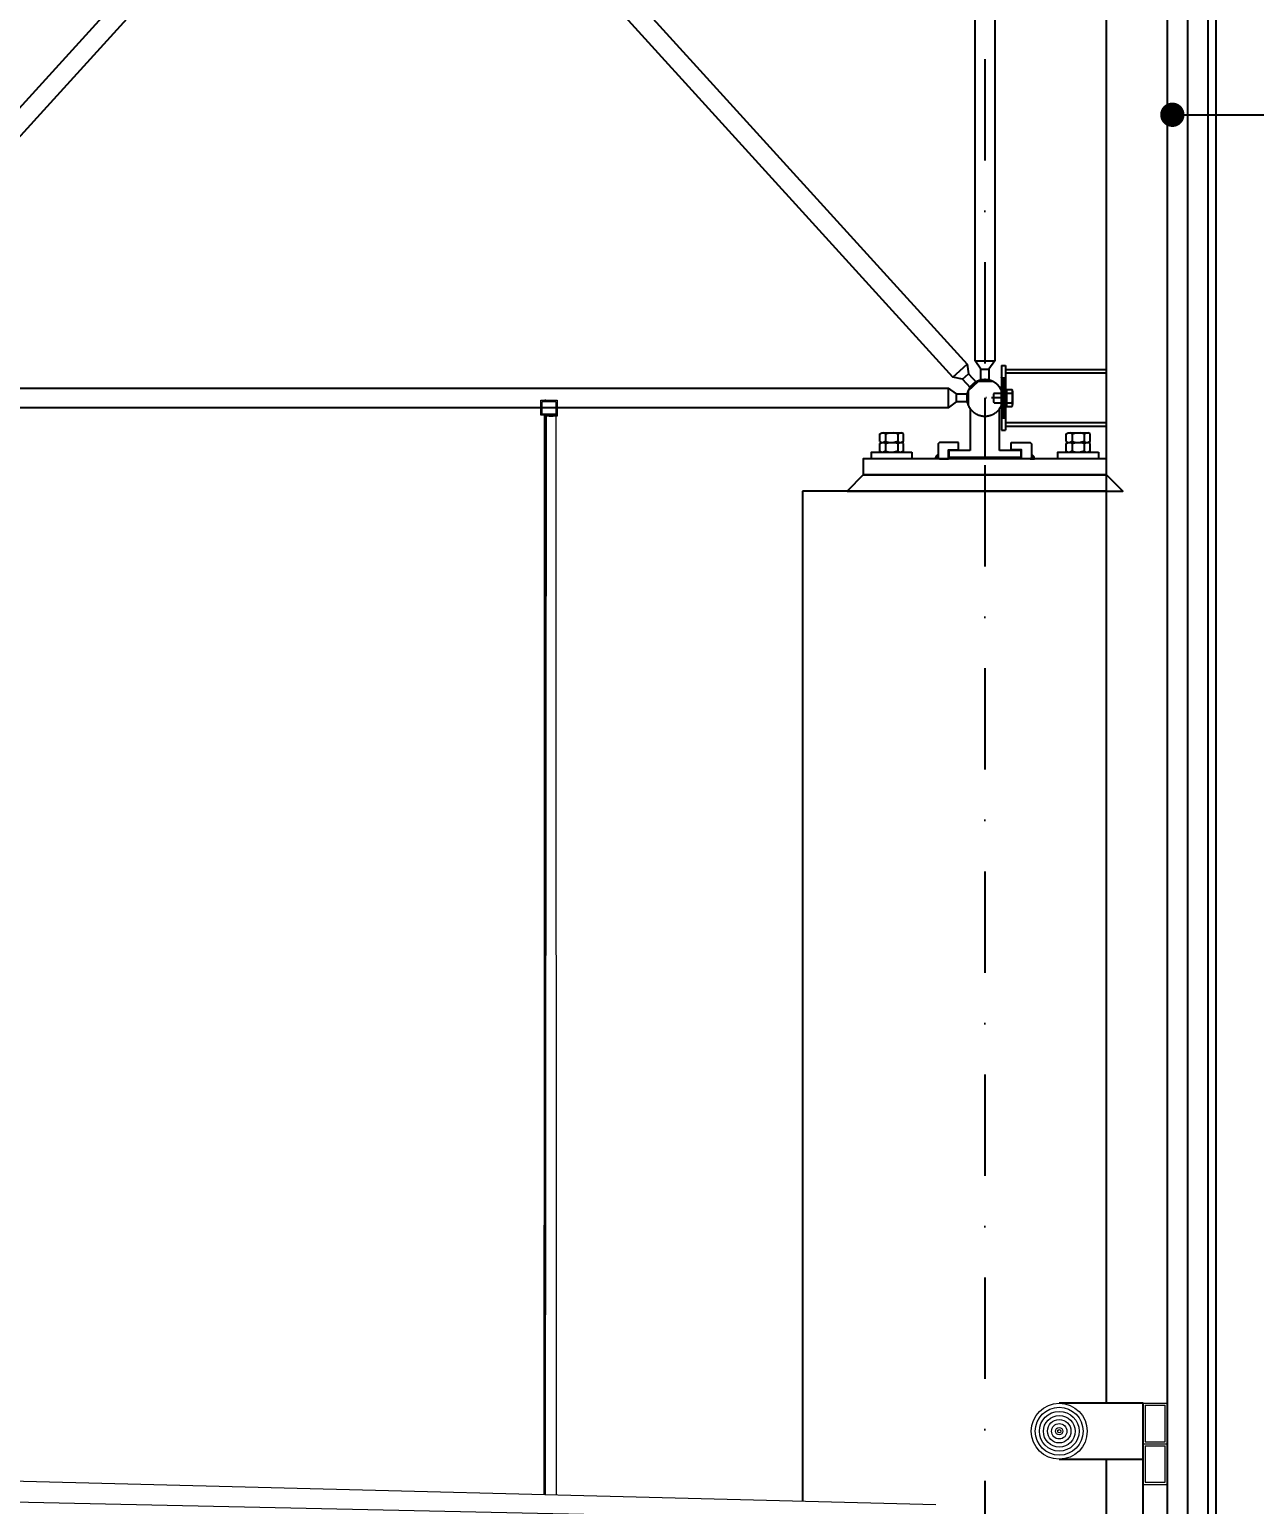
# Model space of a CAD drawing. Header units: centimetres. Extents: x 77182 to 116086, y 20619 to 33555.
# Drawn here: x 111829 to 112131.2, y 22290.4 to 22654.3 of the extents above; entities that cross this region are included whole.
import ezdxf
from ezdxf import colors
from ezdxf.entities.mleader import LeaderData, LeaderLine
from ezdxf.math import Vec2, Vec3

# ---------------------------------------------------------------- set-up
doc = ezdxf.new("R2010")
doc.units = ezdxf.units.CM
doc.header["$LTSCALE"] = 100
doc.linetypes.add('DASHDOT2', pattern=[0.5, 0.25, -0.125, 0, -0.125])
for name, color, linetype in [('A-ANNO-DIMS', 187, 'Continuous'), ('A-ANNO-GRID', 155, 'DASHDOT2'), ('A-DOOR', 193, 'Continuous'), ('A-ELEV-01', 255, 'Continuous'), ('A-ELEV-02', 253, 'Continuous'), ('A-WALL-INSL', 249, 'Continuous'), ('A-WALL-SNWPNL', 200, 'Continuous'), ('S-STEL', 3, 'Continuous')]:
    doc.layers.add(name, color=color, linetype=linetype)
doc.layers.add('cephetutucu', color=8, linetype='Continuous', lineweight=25)
doc.styles.add('Fields_100', font='act_simplex.shx', dxfattribs={"width": 0.8, "height": 20})
doc.linetypes.add('BATTING', pattern='A,0.00254,-2.54,[134,ltypeshp.shx,S=2.54,R=0,X=-2.54,Y=0],-5.08,[134,ltypeshp.shx,S=2.54,R=180,X=2.54,Y=0],-2.54', length=10.16254)
doc.dimstyles.new('FIELDS_100', dxfattribs={"dimscale": 0, "dimtxt": 20, "dimasz": 5, "dimexe": 5, "dimexo": 5, "dimgap": 5, "dimtad": 0, "dimdec": 0, "dimzin": 0, "dimdsep": 46, "dimtxsty": 'Fields_100', "dimblk": 'DOT', "dimcen": 0.09, "dimclrt": 50, "dimadec": 0, "dimazin": 0, "dimtfac": 1, "dimtdec": 0, "dimtix": 1, "dimtofl": 0, "dimtmove": 1, "dimatfit": 3, "dimfxl": 5, "dimfxlon": 1, "dimtolj": 1, "dimtzin": 0, "dimarcsym": 0})
pattern_1 = [(225, (292.73155, 1032.0001), (0.088388348, -0.088388348), [])]

# ---------------------------------------------------------------- blocks, each defined once
blk = doc.blocks.new('A$C9ce80890')
at = {"layer": 'cephetutucu'}
h = blk.add_hatch(dxfattribs=at)
h.set_pattern_fill('ANSI31', color=256, angle=180)
h.set_pattern_definition(pattern_1)
h.paths.add_polyline_path([(41, 68), (51, 68), (51, 80), (41, 80)])
h.paths.add_polyline_path([(41, 30), (51, 30), (51, 68), (41, 68)])
h.paths.add_polyline_path([(41, 80), (51, 80), (51, 92), (41, 92)])
h.paths.add_polyline_path([(41, 92), (51, 92), (51, 130), (41, 130)])
h = blk.add_hatch(dxfattribs=at)
h.set_pattern_fill('ANSI31', color=256, angle=180)
h.set_pattern_definition(pattern_1)
h.paths.add_polyline_path([(41, 68), (51, 68), (51, 80), (41, 80)])
h.paths.add_polyline_path([(41, 67), (51, 67), (51, 68), (41, 68)])
h.paths.add_polyline_path([(41, 80), (51, 80), (51, 92), (41, 92)])
h.paths.add_polyline_path([(41, 92), (51, 92), (51, 93), (41, 93)])
for p, q in [((41, 160), (51, 160)), ((41, 160), (41, 0)), ((51, 160), (51, 0)), ((51, 150), (300, 150)), ((300, 141.2), (51, 141.2)), ((23, 92), (21, 90)), ((21, 90), (21, 70)), ((23, 92), (68, 92)), ((41, 55), (41, 105)), ((41, 101.8), (41, 58.2)), ((41, 98.5), (41, 61.5)), ((41, 93), (51, 93)), ((51, 102), (53, 102)), ((51, 58), (51, 102)), ((53, 102), (53, 58)), ((53, 101), (67, 101)), ((53, 101), (53, 59)), ((68, 96.5), (68, 63.5)), ((23, 68), (21, 70)), ((23, 68), (67, 68)), ((41, 67), (51, 67)), ((51, 58), (53, 58)), ((53, 59), (67, 59)), ((68, 68), (68, 63.5)), ((41, 0), (51, 0)), ((300, 18.8), (51, 18.8)), ((51, 10), (300, 10))]:
    blk.add_line(p, q, dxfattribs=at)
at = {"layer": 'cephetutucu', "linetype": 'DASHDOT2'}
blk.add_line((41, 80), (0, 80), dxfattribs=at)
at = {"layer": 'cephetutucu'}
for centre, radius, start, end in [((57.4, 96.5), 10.6, 334.9424, 25.0576), ((-4.5, 80), 72.5, 350.4727, 9.5273), ((57.4, 63.5), 10.6, 334.9424, 25.0576)]:
    blk.add_arc(centre, radius, start, end, dxfattribs=at)
blk = doc.blocks.new('SOMUN')
for p, q in [((-9.8, 7.1), (-8.2, 8)), ((-9.8, 0.9), (-9.8, 7.1)), ((-9.8, 0.9), (-8.2, 0)), ((-8.2, 8), (-5, 8)), ((-8.2, 0), (-5, 0)), ((-5, 7.1), (-6.6, 8)), ((-5, 0.9), (-6.6, 0)), ((-5, 8), (5, 8)), ((-5, 7.1), (-1.7, 8)), ((-5, 7.1), (-5, 0.9)), ((-5, 0.9), (-1.7, 0)), ((-5, 0), (5, 0)), ((5, 7.1), (1.7, 8)), ((5, 0.9), (1.7, 0)), ((5, 8), (8.2, 8)), ((5, 7.1), (6.6, 8)), ((5, 7.1), (5, 0.9)), ((5, 0.9), (6.6, 0)), ((5, 0), (8.2, 0)), ((9.8, 7.1), (8.2, 8)), ((9.8, 0.9), (8.2, 0)), ((9.8, 0.9), (9.8, 7.1))]:
    blk.add_line(p, q)
blk = doc.blocks.new('_Dot')
at = {"color": 0, "linetype": 'ByBlock', "lineweight": -2}
blk.add_line((-0.5, 0), (-1, 0), dxfattribs=at)
at = {"color": 0, "linetype": 'ByBlock', "const_width": 0.5}
blk.add_lwpolyline([(-0.25, 0, 1), (0.25, 0, 1)], format="xyb", close=True, dxfattribs=at)
blk = doc.blocks.new('*D21')
at = {"layer": 'A-ANNO-DIMS', "color": 0, "lineweight": -2, "transparency": 16777216}
for p, q in [((110264.7, 23343.48), (110264.7, 23353.48)), ((112064.7, 23343.48), (112064.7, 23353.48)), ((110269.7, 23348.48), (111133.03, 23348.48)), ((112059.7, 23348.48), (111196.36, 23348.48))]:
    blk.add_line(p, q, dxfattribs=at)
at = {"layer": 'DEFPOINTS', "color": 0, "transparency": 16777216}
for p in [(112064.7, 23348.48), (110264.7, 22503.48), (112064.7, 22503.48)]:
    blk.add_point(p, dxfattribs=at)
at = {"layer": 'A-ANNO-DIMS', "color": 0, "lineweight": -2, "transparency": 16777216, "xscale": 5, "yscale": 5, "zscale": 5, "rotation": 180}
blk.add_blockref('_Dot', (110264.7, 23348.48), dxfattribs=at)
at = {"layer": 'A-ANNO-DIMS', "color": 0, "lineweight": -2, "transparency": 16777216, "xscale": 5, "yscale": 5, "zscale": 5}
blk.add_blockref('_Dot', (112064.7, 23348.48), dxfattribs=at)
at = {"layer": 'A-ANNO-DIMS', "color": 50, "transparency": 16777216, "insert": (111164.7, 23348.48), "char_height": 20, "attachment_point": 5, "style": 'Fields_100'}
blk.add_mtext('\\A1;1800', dxfattribs=at)

msp = doc.modelspace()

# ---------------------------------------------------------------- hatches: boundary and pattern name
at = {"layer": 'A-ELEV-02'}
for points in [[(112053.2, 22548.69), (112053.5, 22548.39), (112052.5, 22548.39), (112052.5, 22548.42), (112052.5, 22548.45), (112052.5, 22548.49), (112052.51, 22548.52), (112052.51, 22548.56), (112052.52, 22548.59), (112052.53, 22548.62), (112052.53, 22548.66), (112052.54, 22548.69), (112052.56, 22548.72), (112052.57, 22548.75), (112052.58, 22548.79), (112052.59, 22548.82), (112052.61, 22548.85), (112052.63, 22548.88), (112052.64, 22548.91), (112052.66, 22548.94), (112052.68, 22548.96), (112052.7, 22548.99), (112052.72, 22549.02), (112052.74, 22549.04), (112052.77, 22549.07), (112052.79, 22549.09), (112052.82, 22549.12), (112052.84, 22549.14), (112052.87, 22549.16), (112052.89, 22549.18), (112052.92, 22549.2), (112052.95, 22549.22), (112052.98, 22549.24), (112053.01, 22549.26), (112053.04, 22549.28), (112053.07, 22549.29), (112053.1, 22549.3), (112053.13, 22549.32), (112053.17, 22549.33), (112053.2, 22549.34)], [(112076.2, 22548.69), (112075.9, 22548.39), (112076.9, 22548.39), (112076.9, 22548.42), (112076.9, 22548.45), (112076.89, 22548.49), (112076.89, 22548.52), (112076.88, 22548.56), (112076.88, 22548.59), (112076.87, 22548.62), (112076.86, 22548.66), (112076.85, 22548.69), (112076.84, 22548.72), (112076.83, 22548.75), (112076.81, 22548.79), (112076.8, 22548.82), (112076.78, 22548.85), (112076.77, 22548.88), (112076.75, 22548.91), (112076.73, 22548.94), (112076.71, 22548.96), (112076.69, 22548.99), (112076.67, 22549.02), (112076.65, 22549.04), (112076.63, 22549.07), (112076.6, 22549.09), (112076.58, 22549.12), (112076.55, 22549.14), (112076.53, 22549.16), (112076.5, 22549.18), (112076.47, 22549.2), (112076.44, 22549.22), (112076.42, 22549.24), (112076.39, 22549.26), (112076.36, 22549.28), (112076.32, 22549.29), (112076.29, 22549.3), (112076.26, 22549.32), (112076.23, 22549.33), (112076.2, 22549.34)]]:
    msp.add_hatch(color=256, dxfattribs=at).paths.add_polyline_path(points, flags=0)

# ---------------------------------------------------------------- linework, layer by layer
for points in [[(112034.7, 22544.39), (112094.7, 22544.39), (112094.7, 22548.39), (112034.7, 22548.39)], [(112030.7, 22540.39), (112098.7, 22540.39), (112094.7, 22544.39), (112034.7, 22544.39)]]:
    msp.add_lwpolyline(points, close=True)
at = {"elevation": 0}
for points in [[(112046.7, 22549.99), (112046.7, 22548.39), (112036.7, 22548.39), (112036.7, 22549.99), (112046.7, 22549.99)], [(112092.7, 22549.99), (112092.7, 22548.39), (112082.7, 22548.39), (112082.7, 22549.99), (112092.7, 22549.99)]]:
    msp.add_lwpolyline(points, dxfattribs=at)
at = {"layer": 'A-ANNO-GRID'}
msp.add_lwpolyline([(112064.7, 23398.48), (112064.7, 21665.39)], dxfattribs=at)
at = {"layer": 'A-DOOR', "lineweight": 0}
for p, q in [((111749.16, 22298.17), (112052.6, 22290.41)), ((111749.16, 22292.67), (112057.08, 22286.04))]:
    msp.add_line(p, q, dxfattribs=at)
for radius in [6.9, 5.9, 4.9, 3.9, 2.9, 1.9, 0.902, 0.402]:
    msp.add_circle((112083.03, 22308.48), radius, dxfattribs=at)
at = {"layer": 'A-ELEV-01'}
for p, q in [((112119.7, 22840.39), (112119.7, 22285.88)), ((112094.7, 22315.38), (112094.7, 22786.99)), ((112094.7, 22243.77), (112094.7, 22301.57)), ((112103.7, 22275.39), (112103.7, 22295.38)), ((112109.7, 22275.39), (112109.7, 22295.38))]:
    msp.add_line(p, q, dxfattribs=at)
at = {"layer": 'A-ELEV-01', "lineweight": 0}
for p, q in [((111956.37, 22562.81), (111956.17, 22562.81)), ((111955.99, 22292.88), (111956.17, 22558.72)), ((111956.17, 22557.41), (111956.17, 22553.31)), ((111956.57, 22559.11), (111959.17, 22559.11)), ((111959.17, 22558.91), (111956.57, 22558.91)), ((111959.17, 22559.11), (111959.17, 22558.91))]:
    msp.add_line(p, q, dxfattribs=at)
at = {"layer": 'A-ELEV-01', "linetype": 'Continuous'}
for p, q in [((111956.37, 22558.71), (111956.14, 22292.88)), ((112103.7, 22315.38), (112083.03, 22315.38)), ((112083.03, 22301.57), (112103.7, 22301.57))]:
    msp.add_line(p, q, dxfattribs=at)
at = {"layer": 'A-ELEV-01', "lineweight": 0}
for points in [[(111959.17, 22559.11), (111955.17, 22559.11), (111955.17, 22562.81), (111959.17, 22562.81)], [(111958.87, 22559.41), (111955.47, 22559.41), (111955.47, 22562.51), (111958.87, 22562.51)], [(111956.17, 22557.13), (111956.17, 22558.13), (111956.37, 22558.13), (111956.37, 22557.13)], [(111958.17, 22559.11), (111957.17, 22559.11), (111957.17, 22558.91), (111958.17, 22558.91)]]:
    msp.add_lwpolyline(points, close=True, dxfattribs=at)
for points in [[(111955.96, 22559.41), (111956.01, 22315.38)], [(111959.02, 22292.8), (111958.96, 22559.11)]]:
    msp.add_lwpolyline(points, dxfattribs=at)
at = {"layer": 'A-ELEV-01'}
for points in [[(112019.7, 22540.39), (112019.7, 22291.25)], [(112094.7, 22540.39), (112019.7, 22540.39)]]:
    msp.add_lwpolyline(points, dxfattribs=at)
at = {"layer": 'A-ELEV-01', "lineweight": 0}
for radius in [0.4, 0.2]:
    msp.add_arc((111956.57, 22558.71), radius, 90, 180, dxfattribs=at)
at = {"layer": 'A-ELEV-02'}
for points in [[(111766.72, 22567.09), (111768.73, 22569.31), (111769.03, 22571.74), (111906.79, 22723.28), (111909.18, 22723.81), (111911.2, 22726.03), (111912.68, 22724.68), (111910.66, 22722.46), (111910.36, 22720.03), (111772.61, 22568.5), (111770.21, 22567.97), (111768.2, 22565.75)], [(112061.2, 22565.75), (112059.18, 22567.97), (112056.79, 22568.5), (111919.03, 22720.03), (111918.73, 22722.46), (111916.72, 22724.68), (111918.2, 22726.03), (111920.21, 22723.81), (111922.61, 22723.28), (112060.36, 22571.74), (112060.66, 22569.31), (112062.68, 22567.09)], [(112069.2, 22563.39), (112069.2, 22563.49), (112069.19, 22563.59), (112069.19, 22563.69), (112069.18, 22563.79), (112069.17, 22563.89), (112069.16, 22564), (112069.14, 22564.1), (112069.12, 22564.21), (112069.1, 22564.31), (112069.08, 22564.41), (112069.05, 22564.52), (112069.02, 22564.62), (112068.99, 22564.73), (112068.96, 22564.83), (112068.92, 22564.94), (112068.88, 22565.04), (112068.84, 22565.15), (112068.79, 22565.25), (112068.75, 22565.35), (112068.69, 22565.45), (112068.64, 22565.55), (112068.58, 22565.65), (112068.53, 22565.75), (112068.46, 22565.85), (112068.4, 22565.94), (112068.33, 22566.04), (112068.26, 22566.13), (112068.19, 22566.22), (112068.12, 22566.31), (112068.04, 22566.4), (112067.96, 22566.49), (112067.88, 22566.57), (112067.8, 22566.65), (112067.71, 22566.73), (112067.62, 22566.81), (112067.53, 22566.88), (112067.44, 22566.95), (112067.35, 22567.02), (112067.26, 22567.09), (112067.16, 22567.15), (112067.06, 22567.21), (112066.96, 22567.27), (112066.86, 22567.33), (112066.76, 22567.38), (112066.66, 22567.43), (112066.56, 22567.48), (112066.46, 22567.53), (112066.35, 22567.57), (112066.25, 22567.61), (112066.15, 22567.65), (112066.04, 22567.68), (112065.94, 22567.71), (112065.83, 22567.74), (112065.73, 22567.77), (112065.62, 22567.79), (112065.52, 22567.81), (112065.41, 22567.83), (112065.31, 22567.84), (112065.2, 22567.86), (112065.1, 22567.87), (112065, 22567.88), (112064.9, 22567.88), (112064.8, 22567.89), (112064.7, 22567.89), (112064.6, 22567.89), (112064.5, 22567.88), (112064.4, 22567.88), (112064.29, 22567.87), (112064.19, 22567.86), (112064.09, 22567.84), (112063.98, 22567.83), (112063.88, 22567.81), (112063.77, 22567.79), (112063.67, 22567.77), (112063.56, 22567.74), (112063.46, 22567.71), (112063.35, 22567.68), (112063.25, 22567.65), (112063.15, 22567.61), (112063.04, 22567.57), (112062.94, 22567.53), (112062.83, 22567.48), (112062.73, 22567.43), (112062.63, 22567.38), (112062.53, 22567.33), (112062.43, 22567.27), (112062.33, 22567.21), (112062.24, 22567.15), (112062.14, 22567.09), (112062.04, 22567.02), (112061.95, 22566.95), (112061.86, 22566.88), (112061.77, 22566.81), (112061.68, 22566.73), (112061.6, 22566.65), (112061.52, 22566.57), (112061.43, 22566.49), (112061.36, 22566.4), (112061.28, 22566.31), (112061.2, 22566.22), (112061.13, 22566.13), (112061.06, 22566.04), (112061, 22565.94), (112060.93, 22565.85), (112060.87, 22565.75), (112060.81, 22565.65), (112060.75, 22565.55), (112060.7, 22565.45), (112060.65, 22565.35), (112060.6, 22565.25), (112060.56, 22565.15), (112060.51, 22565.04), (112060.47, 22564.94), (112060.44, 22564.83), (112060.4, 22564.73), (112060.37, 22564.62), (112060.34, 22564.52), (112060.32, 22564.41), (112060.29, 22564.31), (112060.27, 22564.21), (112060.25, 22564.1), (112060.24, 22564), (112060.23, 22563.89), (112060.22, 22563.79), (112060.21, 22563.69), (112060.2, 22563.59), (112060.2, 22563.49), (112060.2, 22563.39), (112060.2, 22563.29), (112060.2, 22563.19), (112060.21, 22563.08), (112060.22, 22562.98), (112060.23, 22562.88), (112060.24, 22562.78), (112060.25, 22562.67), (112060.27, 22562.57), (112060.29, 22562.46), (112060.32, 22562.36), (112060.34, 22562.25), (112060.37, 22562.15), (112060.4, 22562.04), (112060.44, 22561.94), (112060.47, 22561.83), (112060.51, 22561.73), (112060.56, 22561.63), (112060.6, 22561.52), (112060.65, 22561.42), (112060.7, 22561.32), (112060.75, 22561.22), (112060.81, 22561.12), (112060.87, 22561.02), (112060.93, 22560.92), (112061, 22560.83), (112061.06, 22560.73), (112061.13, 22560.64), (112061.2, 22560.55), (112061.28, 22560.46), (112061.36, 22560.37), (112061.43, 22560.29), (112061.52, 22560.2), (112061.6, 22560.12), (112061.68, 22560.04), (112061.77, 22559.97), (112061.86, 22559.89), (112061.95, 22559.82), (112062.04, 22559.75), (112062.14, 22559.68), (112062.24, 22559.62), (112062.33, 22559.56), (112062.43, 22559.5), (112062.53, 22559.44), (112062.63, 22559.39), (112062.73, 22559.34), (112062.83, 22559.29), (112062.94, 22559.25), (112063.04, 22559.2), (112063.15, 22559.16), (112063.25, 22559.13), (112063.35, 22559.09), (112063.46, 22559.06), (112063.56, 22559.03), (112063.67, 22559.01), (112063.77, 22558.98), (112063.88, 22558.96), (112063.98, 22558.94), (112064.09, 22558.93), (112064.19, 22558.92), (112064.29, 22558.9), (112064.4, 22558.9), (112064.5, 22558.89), (112064.6, 22558.89), (112064.7, 22558.89), (112064.8, 22558.89), (112064.9, 22558.89), (112065, 22558.9), (112065.1, 22558.9), (112065.2, 22558.92), (112065.31, 22558.93), (112065.41, 22558.94), (112065.52, 22558.96), (112065.62, 22558.98), (112065.73, 22559.01), (112065.83, 22559.03), (112065.94, 22559.06), (112066.04, 22559.09), (112066.15, 22559.13), (112066.25, 22559.16), (112066.35, 22559.2), (112066.46, 22559.25), (112066.56, 22559.29), (112066.66, 22559.34), (112066.76, 22559.39), (112066.86, 22559.44), (112066.96, 22559.5), (112067.06, 22559.56), (112067.16, 22559.62), (112067.26, 22559.68), (112067.35, 22559.75), (112067.44, 22559.82), (112067.53, 22559.89), (112067.62, 22559.97), (112067.71, 22560.04), (112067.8, 22560.12), (112067.88, 22560.2), (112067.96, 22560.29), (112068.04, 22560.37), (112068.12, 22560.46), (112068.19, 22560.55), (112068.26, 22560.64), (112068.33, 22560.73), (112068.4, 22560.83), (112068.46, 22560.92), (112068.53, 22561.02), (112068.58, 22561.12), (112068.64, 22561.22), (112068.69, 22561.32), (112068.75, 22561.42), (112068.79, 22561.52), (112068.84, 22561.63), (112068.88, 22561.73), (112068.92, 22561.83), (112068.96, 22561.94), (112068.99, 22562.04), (112069.02, 22562.15), (112069.05, 22562.25), (112069.08, 22562.36), (112069.1, 22562.46), (112069.12, 22562.57), (112069.14, 22562.67), (112069.16, 22562.78), (112069.17, 22562.88), (112069.18, 22562.98), (112069.19, 22563.08), (112069.19, 22563.19), (112069.2, 22563.29)], [(112058.2, 22552.39), (112053.5, 22552.39), (112053.2, 22552.09), (112053.2, 22548.69), (112053.5, 22548.39), (112055.7, 22548.39), (112055.7, 22550.59), (112058.2, 22550.59)], [(112071.2, 22552.39), (112075.9, 22552.39), (112076.2, 22552.09), (112076.2, 22548.69), (112075.9, 22548.39), (112073.7, 22548.39), (112073.7, 22550.59), (112071.2, 22550.59)]]:
    msp.add_lwpolyline(points, close=True, dxfattribs=at)
for points in [[(112063.7, 22567.49), (112063.7, 22570.49), (112062.28, 22572.49), (112062.28, 22719.29), (112063.7, 22721.29), (112063.7, 22724.29)], [(112065.7, 22724.29), (112065.7, 22721.29), (112067.11, 22719.29), (112067.11, 22572.49), (112065.7, 22570.49), (112065.7, 22567.49)], [(112056.79, 22568.5), (112060.36, 22571.74)], [(112062.28, 22572.49), (112067.11, 22572.49)], [(112063.7, 22570.49), (112065.7, 22570.49)], [(112059.18, 22567.97), (112060.66, 22569.31)], [(112068.3, 22560.69), (112068.38, 22560.81), (112068.47, 22560.93), (112068.55, 22561.06), (112068.63, 22561.19), (112068.7, 22561.33), (112068.77, 22561.46), (112068.83, 22561.61), (112068.89, 22561.75), (112068.94, 22561.9), (112068.97, 22561.97), (112068.99, 22562.05), (112069.02, 22562.12), (112069.04, 22562.2), (112069.06, 22562.28), (112069.08, 22562.35), (112069.09, 22562.43), (112069.11, 22562.51), (112069.13, 22562.59), (112069.14, 22562.67), (112069.15, 22562.74), (112069.16, 22562.82), (112069.17, 22562.9), (112069.18, 22562.98), (112069.19, 22563.06), (112069.19, 22563.14), (112069.19, 22563.22), (112069.2, 22563.3), (112069.2, 22563.38), (112069.2, 22563.46), (112069.19, 22563.54), (112069.19, 22563.62), (112069.19, 22563.7), (112069.18, 22563.78), (112069.17, 22563.86), (112069.16, 22563.94), (112069.15, 22564.01), (112069.14, 22564.09), (112069.11, 22564.25), (112069.08, 22564.4), (112069.04, 22564.55), (112069, 22564.7), (112068.95, 22564.84), (112068.9, 22564.99), (112068.85, 22565.13), (112068.79, 22565.27), (112068.72, 22565.4), (112068.65, 22565.53), (112068.58, 22565.66), (112068.5, 22565.79), (112068.42, 22565.92), (112068.33, 22566.04), (112068.24, 22566.17), (112068.14, 22566.29), (112068.04, 22566.4), (112067.93, 22566.52), (112067.87, 22566.58), (112067.82, 22566.63), (112067.76, 22566.68), (112067.7, 22566.74), (112067.64, 22566.79), (112067.58, 22566.84), (112067.52, 22566.89), (112067.46, 22566.94), (112067.39, 22566.99), (112067.33, 22567.04), (112067.26, 22567.08), (112067.2, 22567.13), (112067.13, 22567.17), (112067.06, 22567.21), (112066.99, 22567.26), (112066.93, 22567.3), (112066.86, 22567.34), (112066.79, 22567.37), (112066.71, 22567.41), (112066.64, 22567.44), (112066.57, 22567.48), (112066.5, 22567.51), (112066.43, 22567.54), (112066.35, 22567.57), (112066.28, 22567.6), (112066.2, 22567.63), (112066.13, 22567.65), (112066.05, 22567.68), (112065.9, 22567.72), (112065.75, 22567.76), (112065.6, 22567.79), (112065.45, 22567.82), (112065.3, 22567.85), (112065.15, 22567.86), (112065, 22567.88), (112064.85, 22567.88), (112064.7, 22567.89), (112064.55, 22567.88), (112064.4, 22567.88), (112064.25, 22567.86), (112064.1, 22567.85), (112063.95, 22567.82), (112063.79, 22567.79), (112063.64, 22567.76), (112063.49, 22567.72), (112063.34, 22567.68), (112063.27, 22567.65), (112063.19, 22567.63), (112063.12, 22567.6), (112063.04, 22567.57), (112062.97, 22567.54), (112062.9, 22567.51), (112062.82, 22567.48), (112062.75, 22567.44), (112062.68, 22567.41), (112062.61, 22567.37), (112062.54, 22567.34), (112062.47, 22567.3), (112062.4, 22567.26), (112062.33, 22567.21), (112062.26, 22567.17), (112062.2, 22567.13), (112062.13, 22567.08), (112062.07, 22567.04), (112062, 22566.99), (112061.94, 22566.94), (112061.88, 22566.89), (112061.81, 22566.84), (112061.75, 22566.79), (112061.69, 22566.74), (112061.64, 22566.68), (112061.58, 22566.63), (112061.52, 22566.58), (112061.47, 22566.52), (112061.36, 22566.4), (112061.26, 22566.29), (112061.16, 22566.17), (112061.07, 22566.04), (112060.98, 22565.92), (112060.89, 22565.79), (112060.81, 22565.66), (112060.74, 22565.53), (112060.67, 22565.4), (112060.61, 22565.27), (112060.55, 22565.13), (112060.49, 22564.99), (112060.44, 22564.84), (112060.39, 22564.7), (112060.35, 22564.55), (112060.31, 22564.4), (112060.28, 22564.25), (112060.25, 22564.09), (112060.24, 22564.01), (112060.23, 22563.94), (112060.22, 22563.86), (112060.21, 22563.78), (112060.21, 22563.7), (112060.2, 22563.62), (112060.2, 22563.54), (112060.2, 22563.46), (112060.2, 22563.38), (112060.2, 22563.3), (112060.2, 22563.22), (112060.2, 22563.14), (112060.21, 22563.06), (112060.22, 22562.98), (112060.22, 22562.9), (112060.23, 22562.82), (112060.24, 22562.74), (112060.26, 22562.67), (112060.27, 22562.59), (112060.28, 22562.51), (112060.3, 22562.43), (112060.32, 22562.35), (112060.34, 22562.28), (112060.36, 22562.2), (112060.38, 22562.12), (112060.4, 22562.05), (112060.43, 22561.97), (112060.45, 22561.9), (112060.51, 22561.75), (112060.56, 22561.61), (112060.63, 22561.46), (112060.7, 22561.33), (112060.77, 22561.19), (112060.85, 22561.06), (112060.93, 22560.93), (112061.01, 22560.81), (112061.1, 22560.69)], [(112060.57, 22565.17), (112063.31, 22567.67)], [(112062.84, 22567.49), (112066.55, 22567.49)], [(111768.8, 22564.39), (111771.8, 22564.39), (111773.8, 22565.8), (112055.6, 22565.8), (112057.6, 22564.39), (112060.6, 22564.39)], [(112055.6, 22565.8), (112055.6, 22560.97)], [(112057.6, 22564.39), (112057.6, 22562.39)], [(112060.6, 22565.24), (112060.6, 22561.53)], [(112064.7, 22563.39), (112064.7, 22548.39)], [(112060.6, 22562.39), (112057.6, 22562.39), (112055.6, 22560.97), (111773.8, 22560.97), (111771.8, 22562.39), (111768.8, 22562.39)], [(112061.1, 22560.69), (112061.1, 22550.39)], [(112068.3, 22550.39), (112068.3, 22560.69)], [(112053.2, 22549.34), (112053.18, 22549.33), (112053.16, 22549.33), (112053.14, 22549.32), (112053.13, 22549.32), (112053.11, 22549.31), (112053.09, 22549.3), (112053.07, 22549.29), (112053.06, 22549.28), (112053.04, 22549.28), (112053.02, 22549.27), (112053.01, 22549.26), (112052.99, 22549.25), (112052.97, 22549.24), (112052.96, 22549.23), (112052.94, 22549.22), (112052.92, 22549.2), (112052.91, 22549.19), (112052.89, 22549.18), (112052.87, 22549.17), (112052.86, 22549.16), (112052.84, 22549.14), (112052.83, 22549.13), (112052.81, 22549.12), (112052.8, 22549.1), (112052.78, 22549.09), (112052.77, 22549.07), (112052.76, 22549.06), (112052.74, 22549.04), (112052.73, 22549.03), (112052.72, 22549.01), (112052.7, 22548.99), (112052.69, 22548.98), (112052.68, 22548.96), (112052.67, 22548.94), (112052.66, 22548.93), (112052.65, 22548.91), (112052.64, 22548.89), (112052.62, 22548.88), (112052.62, 22548.86), (112052.61, 22548.84), (112052.6, 22548.82), (112052.59, 22548.8), (112052.58, 22548.78), (112052.57, 22548.77), (112052.56, 22548.75), (112052.56, 22548.73), (112052.55, 22548.71), (112052.54, 22548.69), (112052.54, 22548.67), (112052.53, 22548.65), (112052.53, 22548.63), (112052.52, 22548.61), (112052.52, 22548.59), (112052.52, 22548.58), (112052.51, 22548.56), (112052.51, 22548.54), (112052.51, 22548.52), (112052.5, 22548.5), (112052.5, 22548.48), (112052.5, 22548.46), (112052.5, 22548.44), (112052.5, 22548.42), (112052.5, 22548.41), (112052.5, 22548.39)], [(112053.5, 22548.39), (112052.5, 22548.39)], [(112053.5, 22548.39), (112053.2, 22548.69)], [(112061.1, 22550.39), (112055.8, 22550.39)], [(112055.8, 22550.39), (112055.8, 22548.79)], [(112055.8, 22548.79), (112073.6, 22548.79)], [(112056, 22548.39), (112056, 22548.59)], [(112056, 22548.59), (112073.39, 22548.59)], [(112073.39, 22548.39), (112056, 22548.39)], [(112056.05, 22548.59), (112056.05, 22548.79)], [(112073.6, 22550.39), (112068.3, 22550.39)], [(112073.35, 22548.59), (112073.35, 22548.79)], [(112073.39, 22548.39), (112073.39, 22548.59)], [(112073.6, 22548.79), (112073.6, 22550.39)], [(112075.9, 22548.39), (112076.2, 22548.69)], [(112075.9, 22548.39), (112076.9, 22548.39)], [(112076.9, 22548.39), (112076.9, 22548.41), (112076.9, 22548.42), (112076.9, 22548.44), (112076.89, 22548.46), (112076.89, 22548.48), (112076.89, 22548.5), (112076.89, 22548.52), (112076.89, 22548.54), (112076.88, 22548.56), (112076.88, 22548.58), (112076.88, 22548.59), (112076.87, 22548.61), (112076.87, 22548.63), (112076.86, 22548.65), (112076.86, 22548.67), (112076.85, 22548.69), (112076.84, 22548.71), (112076.84, 22548.73), (112076.83, 22548.75), (112076.82, 22548.77), (112076.82, 22548.78), (112076.81, 22548.8), (112076.8, 22548.82), (112076.79, 22548.84), (112076.78, 22548.86), (112076.77, 22548.88), (112076.76, 22548.89), (112076.75, 22548.91), (112076.74, 22548.93), (112076.73, 22548.94), (112076.72, 22548.96), (112076.7, 22548.98), (112076.69, 22548.99), (112076.68, 22549.01), (112076.67, 22549.03), (112076.65, 22549.04), (112076.64, 22549.06), (112076.63, 22549.07), (112076.61, 22549.09), (112076.6, 22549.1), (112076.58, 22549.12), (112076.57, 22549.13), (112076.55, 22549.14), (112076.54, 22549.16), (112076.52, 22549.17), (112076.51, 22549.18), (112076.49, 22549.19), (112076.47, 22549.2), (112076.46, 22549.22), (112076.44, 22549.23), (112076.42, 22549.24), (112076.41, 22549.25), (112076.39, 22549.26), (112076.37, 22549.27), (112076.36, 22549.28), (112076.34, 22549.28), (112076.32, 22549.29), (112076.3, 22549.3), (112076.29, 22549.31), (112076.27, 22549.32), (112076.25, 22549.32), (112076.23, 22549.33), (112076.22, 22549.33), (112076.2, 22549.34)]]:
    msp.add_lwpolyline(points, dxfattribs=at)
at = {"layer": 'A-WALL-INSL', "linetype": 'BATTING', "ltscale": 0.005}
msp.add_line((112114.7, 22839.39), (112114.7, 22285.88), dxfattribs=at)
at = {"layer": 'A-WALL-SNWPNL', "ltscale": 100}
for p, q in [((112109.7, 22285.88), (112109.7, 22840.39)), ((112121.7, 22840.39), (112121.7, 22285.88))]:
    msp.add_line(p, q, dxfattribs=at)
at = {"layer": 'S-STEL', "lineweight": 0}
for p, q in [((112103.7, 22315.38), (112109.7, 22315.38)), ((112104.2, 22314.88), (112104.2, 22305.88)), ((112104.2, 22314.88), (112109.2, 22314.88)), ((112109.2, 22305.88), (112109.2, 22314.88)), ((112103.7, 22305.38), (112109.7, 22305.38)), ((112104.2, 22305.88), (112109.2, 22305.88)), ((112104.2, 22304.88), (112104.2, 22295.88)), ((112104.2, 22304.88), (112109.2, 22304.88)), ((112109.2, 22295.88), (112109.2, 22304.88)), ((112103.7, 22295.38), (112109.7, 22295.38)), ((112104.2, 22295.88), (112109.2, 22295.88))]:
    msp.add_line(p, q, dxfattribs=at)
at = {"layer": 'S-STEL'}
for p, q in [((112103.7, 22295.38), (112103.7, 22315.38)), ((112109.7, 22295.38), (112109.7, 22315.38))]:
    msp.add_line(p, q, dxfattribs=at)

# ---------------------------------------------------------------- block references
at = {"xscale": 0.3, "yscale": 0.3, "zscale": 0.3}
for p in [(112041.7, 22552.39), (112041.7, 22549.99), (112087.7, 22552.39), (112087.7, 22549.99)]:
    msp.add_blockref('SOMUN', p, dxfattribs=at)
at = {"layer": 'cephetutucu', "xscale": 0.1, "yscale": 0.1, "zscale": 0.1}
msp.add_blockref('A$C9ce80890', (112064.7, 22555.39), dxfattribs=at)

# ---------------------------------------------------------------- dimensions: what is measured, and where the dimension line sits
at = {"layer": 'A-ANNO-DIMS'}
dim = msp.add_linear_dim(base=(112064.7, 23348.48), p1=(110264.7, 22503.48), p2=(112064.7, 22503.48), dimstyle='FIELDS_100', override={"dimscale": 1}, dxfattribs=at)
dim.commit()
dim.dimension.update_dxf_attribs({"geometry": '*D21', "text_midpoint": (111164.7, 23348.48)})

# ---------------------------------------------------------------- leaders
ml = msp.add_multileader_mtext('Standard', dxfattribs=at)
ml.set_content('SİNÜS CEPHE TRAPEZİ\\PTAŞYÜNÜ 10cm\\PKASET CEPHE PROFİLİ', color=50, style='Fields_100')
ml.set_leader_properties(color=256)
ml.set_arrow_properties(name='DOT')
ml.build(insert=Vec2(0, 0))
ml.multileader.update_dxf_attribs({"dogleg_length": 10, "arrow_head_size": 6})
ctx = ml.context
ctx.base_point, ctx.char_height, ctx.arrow_head_size, ctx.landing_gap_size, ctx.plane_origin = Vec3(112170.07, 22633.23), 20, 6, 10, Vec3(112565.57, 22683.25)
notes = []
notes.append((ctx, [(0, (1, 1, 0), (112160.07, 22633.23), (1, 0), 10, [(0, [(112110.94, 22633.23)], 0, [])])]))
ctx.mtext.insert, ctx.mtext.flow_direction = Vec3(112180.07, 22643.23), 5
for ctx, leaders in notes:
    for number, flags, end, landing, length, lines in leaders:
        leader = LeaderData()
        leader.index, (leader.has_last_leader_line, leader.has_dogleg_vector, leader.attachment_direction) = number, flags
        leader.last_leader_point, leader.dogleg_vector, leader.dogleg_length = Vec3(end), Vec3(landing), length
        for number, points, colour, breaks in lines:
            line = LeaderLine()
            line.index, line.vertices, line.color, line.breaks = number, Vec3.list(points), colors.encode_raw_color(colour), breaks
            leader.lines.append(line)
        ctx.leaders.append(leader)

doc.saveas('drawing.dxf')
